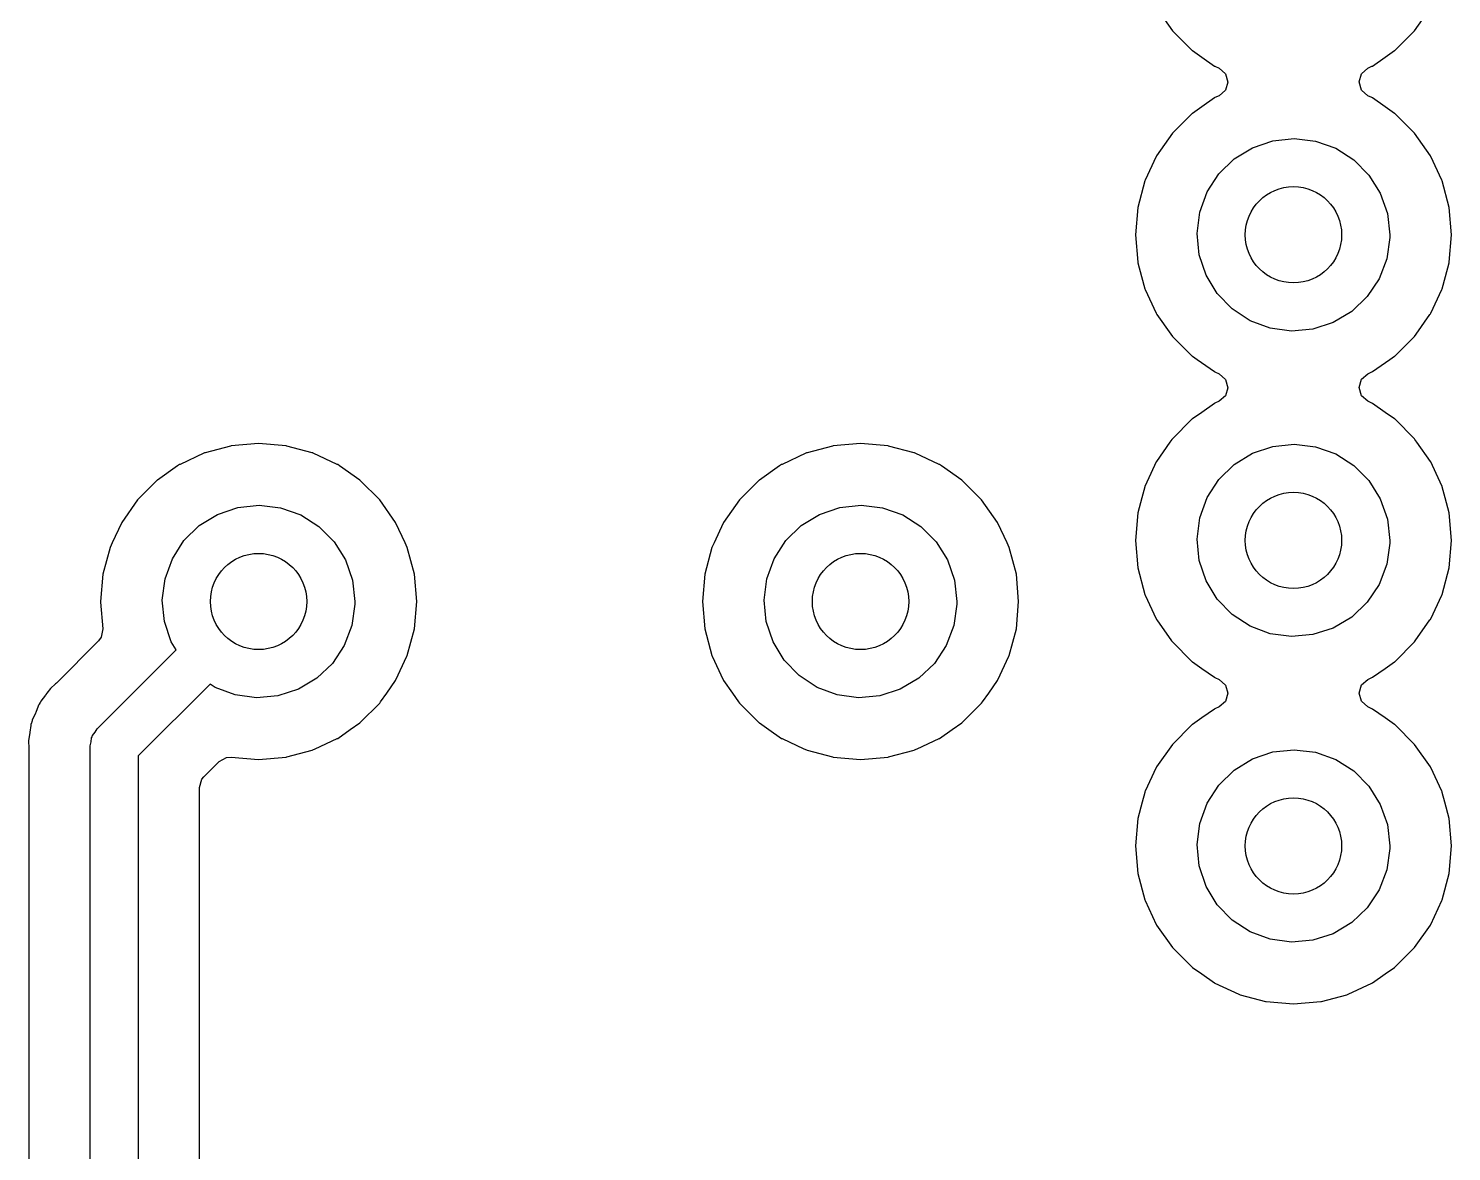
# Model space of a CAD drawing. Extents: x 83 to 134, y -229 to -45.
# Drawn here: x 94.86 to 106.68, y -102.11 to -92.77 of the extents above; entities that cross this region are included whole.
import ezdxf

# ---------------------------------------------------------------- set-up
doc = ezdxf.new("R2010")
doc.units = 0
doc.layers.add('BLACK', color=7, linetype='CONTINUOUS')

msp = doc.modelspace()

# ---------------------------------------------------------------- linework, layer by layer
at = {"layer": 'BLACK', "linetype": 'CONTINUOUS'}
for p, q in [((104.232, -92.6047), (104.364, -92.7923)), ((106.376, -92.7923), (106.508, -92.6047)), ((104.364, -92.7923), (104.526, -92.9542)), ((106.214, -92.9542), (106.376, -92.7923)), ((104.526, -92.9542), (104.53, -92.9574)), ((104.53, -92.9574), (104.53, -92.9574)), ((104.53, -92.9574), (104.608, -93.0121)), ((104.608, -93.0121), (104.713, -93.0855)), ((106.027, -93.0855), (106.132, -93.0121)), ((106.132, -93.0121), (106.21, -92.9574)), ((106.21, -92.9574), (106.214, -92.9542)), ((106.21, -92.9574), (106.21, -92.9574)), ((104.713, -93.0855), (104.718, -93.0878)), ((104.718, -93.0878), (104.718, -93.0878)), ((104.718, -93.0878), (104.752, -93.1038)), ((104.752, -93.1038), (104.806, -93.1507)), ((105.935, -93.149), (105.988, -93.1038)), ((105.988, -93.1038), (106.022, -93.0878)), ((106.022, -93.0878), (106.027, -93.0855)), ((106.022, -93.0878), (106.022, -93.0878)), ((104.825, -93.219), (104.805, -93.287)), ((104.806, -93.1507), (104.825, -93.219)), ((105.915, -93.217), (105.935, -93.149)), ((105.934, -93.2853), (105.915, -93.217)), ((104.713, -93.3505), (104.608, -93.4239)), ((104.718, -93.3482), (104.713, -93.3505)), ((104.752, -93.3322), (104.718, -93.3482)), ((104.718, -93.3482), (104.718, -93.3482)), ((104.805, -93.287), (104.752, -93.3322)), ((105.988, -93.3322), (105.934, -93.2853)), ((106.022, -93.3482), (105.988, -93.3322)), ((106.027, -93.3505), (106.022, -93.3482)), ((106.022, -93.3482), (106.022, -93.3482)), ((106.132, -93.4239), (106.027, -93.3505)), ((104.526, -93.4818), (104.364, -93.6437)), ((104.53, -93.4786), (104.526, -93.4818)), ((104.608, -93.4239), (104.53, -93.4786)), ((104.53, -93.4786), (104.53, -93.4786)), ((106.21, -93.4786), (106.132, -93.4239)), ((106.214, -93.4818), (106.21, -93.4786)), ((106.21, -93.4786), (106.21, -93.4786)), ((106.376, -93.6437), (106.214, -93.4818)), ((104.364, -93.6437), (104.232, -93.8313)), ((105.029, -93.7641), (105.198, -93.7067)), ((105.198, -93.7067), (105.376, -93.688)), ((105.376, -93.688), (105.553, -93.7091)), ((105.553, -93.7091), (105.721, -93.769)), ((106.508, -93.8313), (106.376, -93.6437)), ((104.23, -93.8362), (104.138, -94.0338)), ((104.232, -93.8313), (104.23, -93.8362)), ((104.23, -93.8362), (104.23, -93.8362)), ((104.877, -93.8576), (105.029, -93.7641)), ((105.721, -93.769), (105.871, -93.8645)), ((106.51, -93.8362), (106.508, -93.8313)), ((106.602, -94.0338), (106.51, -93.8362)), ((106.51, -93.8362), (106.51, -93.8362)), ((104.75, -93.9824), (104.877, -93.8576)), ((105.871, -93.8645), (105.997, -93.9911)), ((104.136, -94.0388), (104.076, -94.2599)), ((104.138, -94.0338), (104.136, -94.0388)), ((104.653, -94.1323), (104.75, -93.9824)), ((105.997, -93.9911), (106.091, -94.1423)), ((106.604, -94.0388), (106.602, -94.0338)), ((106.664, -94.2599), (106.604, -94.0388)), ((104.592, -94.2999), (104.653, -94.1323)), ((106.091, -94.1423), (106.15, -94.3108)), ((104.076, -94.2599), (104.057, -94.488)), ((104.57, -94.4768), (104.592, -94.2999)), ((106.15, -94.3108), (106.17, -94.488)), ((106.683, -94.488), (106.664, -94.2599)), ((104.057, -94.488), (104.076, -94.7161)), ((104.587, -94.6543), (104.57, -94.4768)), ((106.17, -94.5103), (106.145, -94.687)), ((106.17, -94.488), (106.17, -94.5103)), ((106.664, -94.7161), (106.683, -94.488)), ((104.644, -94.8236), (104.587, -94.6543)), ((104.076, -94.7161), (104.078, -94.7214)), ((104.078, -94.7214), (104.078, -94.7214)), ((104.078, -94.7214), (104.127, -94.9065)), ((106.145, -94.687), (106.082, -94.8537)), ((106.613, -94.9065), (106.662, -94.7214)), ((106.662, -94.7214), (106.664, -94.7161)), ((106.662, -94.7214), (106.662, -94.7214)), ((104.127, -94.9065), (104.136, -94.9372)), ((104.736, -94.9761), (104.644, -94.8236)), ((106.082, -94.8537), (105.983, -95.0022)), ((106.604, -94.9372), (106.613, -94.9065)), ((104.136, -94.9372), (104.138, -94.9422)), ((104.138, -94.9422), (104.138, -94.9422)), ((104.138, -94.9422), (104.23, -95.1398)), ((104.86, -95.1044), (104.736, -94.9761)), ((105.983, -95.0022), (105.854, -95.1252)), ((106.51, -95.1398), (106.602, -94.9422)), ((106.602, -94.9422), (106.604, -94.9372)), ((106.602, -94.9422), (106.602, -94.9422)), ((104.23, -95.1398), (104.23, -95.1398)), ((104.23, -95.1398), (104.232, -95.1447)), ((104.232, -95.1447), (104.236, -95.1493)), ((104.236, -95.1493), (104.351, -95.3142)), ((105.009, -95.2021), (104.86, -95.1044)), ((105.854, -95.1252), (105.7, -95.2165)), ((106.389, -95.3142), (106.504, -95.1493)), ((106.504, -95.1493), (106.508, -95.1447)), ((106.508, -95.1447), (106.51, -95.1398)), ((106.51, -95.1398), (106.51, -95.1398)), ((105.176, -95.2642), (105.009, -95.2021)), ((105.353, -95.2878), (105.176, -95.2642)), ((105.531, -95.2717), (105.353, -95.2878)), ((105.7, -95.2165), (105.531, -95.2717)), ((104.351, -95.3142), (104.364, -95.3323)), ((104.364, -95.3323), (104.526, -95.4942)), ((106.214, -95.4942), (106.376, -95.3323)), ((106.376, -95.3323), (106.389, -95.3142)), ((104.526, -95.4942), (104.53, -95.4974)), ((104.53, -95.4974), (104.53, -95.4974)), ((104.53, -95.4974), (104.569, -95.5247)), ((106.171, -95.5247), (106.21, -95.4974)), ((106.21, -95.4974), (106.214, -95.4942)), ((106.21, -95.4974), (106.21, -95.4974)), ((104.569, -95.5247), (104.713, -95.6255)), ((104.713, -95.6255), (104.718, -95.6278)), ((104.718, -95.6278), (104.718, -95.6278)), ((104.718, -95.6278), (104.752, -95.6438)), ((105.988, -95.6438), (106.022, -95.6278)), ((106.022, -95.6278), (106.027, -95.6255)), ((106.022, -95.6278), (106.022, -95.6278)), ((106.027, -95.6255), (106.171, -95.5247)), ((104.752, -95.6438), (104.806, -95.6907)), ((104.806, -95.6907), (104.825, -95.759)), ((105.915, -95.757), (105.935, -95.689)), ((105.935, -95.689), (105.988, -95.6438)), ((104.805, -95.827), (104.752, -95.8722)), ((104.825, -95.759), (104.805, -95.827)), ((105.934, -95.8253), (105.915, -95.757)), ((105.988, -95.8722), (105.934, -95.8253)), ((104.608, -95.9639), (104.53, -96.0186)), ((104.713, -95.8905), (104.608, -95.9639)), ((104.718, -95.8882), (104.713, -95.8905)), ((104.752, -95.8722), (104.718, -95.8882)), ((104.718, -95.8882), (104.718, -95.8882)), ((106.022, -95.8882), (105.988, -95.8722)), ((106.027, -95.8905), (106.022, -95.8882)), ((106.022, -95.8882), (106.022, -95.8882)), ((106.132, -95.9639), (106.027, -95.8905)), ((106.21, -96.0186), (106.132, -95.9639)), ((104.526, -96.0218), (104.364, -96.1837)), ((104.53, -96.0186), (104.526, -96.0218)), ((104.53, -96.0186), (104.53, -96.0186)), ((106.214, -96.0218), (106.21, -96.0186)), ((106.21, -96.0186), (106.21, -96.0186)), ((106.376, -96.1837), (106.214, -96.0218)), ((104.344, -96.2121), (104.232, -96.3713)), ((104.361, -96.1882), (104.344, -96.2121)), ((104.364, -96.1837), (104.361, -96.1882)), ((104.361, -96.1882), (104.361, -96.1882)), ((106.379, -96.1882), (106.376, -96.1837)), ((106.396, -96.2121), (106.379, -96.1882)), ((106.379, -96.1882), (106.379, -96.1882)), ((106.508, -96.3713), (106.396, -96.2121)), ((96.3198, -96.304), (96.1222, -96.3962)), ((96.3248, -96.3017), (96.3198, -96.304)), ((96.3198, -96.304), (96.3198, -96.304)), ((96.3301, -96.3003), (96.3248, -96.3017)), ((96.5406, -96.2439), (96.3301, -96.3003)), ((96.3301, -96.3003), (96.3301, -96.3003)), ((96.5459, -96.2425), (96.5406, -96.2439)), ((96.5406, -96.2439), (96.5406, -96.2439)), ((96.774, -96.2225), (96.5459, -96.2425)), ((97.0021, -96.2425), (96.774, -96.2225)), ((97.0074, -96.2439), (97.0021, -96.2425)), ((97.2179, -96.3003), (97.0074, -96.2439)), ((97.0074, -96.2439), (97.0074, -96.2439)), ((97.2232, -96.3017), (97.2179, -96.3003)), ((97.2179, -96.3003), (97.2179, -96.3003)), ((97.2282, -96.304), (97.2232, -96.3017)), ((97.4258, -96.3962), (97.2282, -96.304)), ((97.2282, -96.304), (97.2282, -96.304)), ((101.32, -96.304), (101.122, -96.3962)), ((101.325, -96.3017), (101.32, -96.304)), ((101.32, -96.304), (101.32, -96.304)), ((101.33, -96.3003), (101.325, -96.3017)), ((101.541, -96.2439), (101.33, -96.3003)), ((101.33, -96.3003), (101.33, -96.3003)), ((101.546, -96.2425), (101.541, -96.2439)), ((101.541, -96.2439), (101.541, -96.2439)), ((101.774, -96.2225), (101.546, -96.2425)), ((102.002, -96.2425), (101.774, -96.2225)), ((102.007, -96.2439), (102.002, -96.2425)), ((102.218, -96.3003), (102.007, -96.2439)), ((102.007, -96.2439), (102.007, -96.2439)), ((102.223, -96.3017), (102.218, -96.3003)), ((102.218, -96.3003), (102.218, -96.3003)), ((102.228, -96.304), (102.223, -96.3017)), ((102.426, -96.3962), (102.228, -96.304)), ((102.228, -96.304), (102.228, -96.304)), ((104.877, -96.3976), (105.029, -96.3041)), ((105.029, -96.3041), (105.198, -96.2467)), ((105.198, -96.2467), (105.376, -96.228)), ((105.376, -96.228), (105.553, -96.2491)), ((105.553, -96.2491), (105.721, -96.309)), ((105.721, -96.309), (105.871, -96.4045)), ((96.1015, -96.4095), (95.9342, -96.5266)), ((96.1173, -96.3985), (96.1015, -96.4095)), ((96.1222, -96.3962), (96.1173, -96.3985)), ((96.1222, -96.3962), (96.1222, -96.3962)), ((97.4307, -96.3985), (97.4258, -96.3962)), ((97.4258, -96.3962), (97.4258, -96.3962)), ((97.4465, -96.4095), (97.4307, -96.3985)), ((97.6138, -96.5266), (97.4465, -96.4095)), ((101.101, -96.4095), (100.934, -96.5266)), ((101.117, -96.3985), (101.101, -96.4095)), ((101.122, -96.3962), (101.117, -96.3985)), ((101.122, -96.3962), (101.122, -96.3962)), ((102.431, -96.3985), (102.426, -96.3962)), ((102.426, -96.3962), (102.426, -96.3962)), ((102.447, -96.4095), (102.431, -96.3985)), ((102.614, -96.5266), (102.447, -96.4095)), ((104.23, -96.3762), (104.186, -96.471)), ((104.232, -96.3713), (104.23, -96.3762)), ((104.23, -96.3762), (104.23, -96.3762)), ((104.75, -96.5224), (104.877, -96.3976)), ((105.871, -96.4045), (105.997, -96.5311)), ((106.51, -96.3762), (106.508, -96.3713)), ((106.554, -96.471), (106.51, -96.3762)), ((106.51, -96.3762), (106.51, -96.3762)), ((95.9297, -96.5298), (95.7678, -96.6917)), ((95.9342, -96.5266), (95.9297, -96.5298)), ((95.9342, -96.5266), (95.9342, -96.5266)), ((97.6183, -96.5298), (97.6138, -96.5266)), ((97.6138, -96.5266), (97.6138, -96.5266)), ((97.7802, -96.6917), (97.6183, -96.5298)), ((100.93, -96.5298), (100.768, -96.6917)), ((100.934, -96.5266), (100.93, -96.5298)), ((100.934, -96.5266), (100.934, -96.5266)), ((102.618, -96.5298), (102.614, -96.5266)), ((102.614, -96.5266), (102.614, -96.5266)), ((102.78, -96.6917), (102.618, -96.5298)), ((104.186, -96.471), (104.136, -96.5788)), ((104.653, -96.6723), (104.75, -96.5224)), ((105.997, -96.5311), (106.091, -96.6823)), ((106.604, -96.5788), (106.554, -96.471)), ((95.7678, -96.6917), (95.6365, -96.8793)), ((97.9115, -96.8793), (97.7802, -96.6917)), ((100.768, -96.6917), (100.636, -96.8793)), ((102.912, -96.8793), (102.78, -96.6917)), ((104.11, -96.6757), (104.076, -96.7999)), ((104.134, -96.5841), (104.11, -96.6757)), ((104.136, -96.5788), (104.134, -96.5841)), ((104.134, -96.5841), (104.134, -96.5841)), ((104.592, -96.8399), (104.653, -96.6723)), ((106.091, -96.6823), (106.15, -96.8508)), ((106.606, -96.5841), (106.604, -96.5788)), ((106.63, -96.6757), (106.606, -96.5841)), ((106.606, -96.5841), (106.606, -96.5841)), ((106.664, -96.7999), (106.63, -96.6757)), ((96.2815, -96.9056), (96.4334, -96.8121)), ((96.4334, -96.8121), (96.6022, -96.7547)), ((96.6022, -96.7547), (96.7796, -96.736)), ((96.7796, -96.736), (96.9567, -96.7571)), ((96.9567, -96.7571), (97.1247, -96.817)), ((101.281, -96.9056), (101.433, -96.8121)), ((101.433, -96.8121), (101.602, -96.7547)), ((101.602, -96.7547), (101.78, -96.736)), ((101.78, -96.736), (101.957, -96.7571)), ((101.957, -96.7571), (102.125, -96.817)), ((104.076, -96.7999), (104.057, -97.028)), ((106.683, -97.028), (106.664, -96.7999)), ((95.6342, -96.8842), (95.557, -97.0496)), ((95.6365, -96.8793), (95.6342, -96.8842)), ((95.6342, -96.8842), (95.6342, -96.8842)), ((96.154, -97.0304), (96.2815, -96.9056)), ((97.1247, -96.817), (97.2753, -96.9125)), ((97.2753, -96.9125), (97.401, -97.0391)), ((97.9138, -96.8842), (97.9115, -96.8793)), ((97.991, -97.0496), (97.9138, -96.8842)), ((97.9138, -96.8842), (97.9138, -96.8842)), ((100.634, -96.8842), (100.557, -97.0496)), ((100.636, -96.8793), (100.634, -96.8842)), ((100.634, -96.8842), (100.634, -96.8842)), ((101.154, -97.0304), (101.281, -96.9056)), ((102.125, -96.817), (102.275, -96.9125)), ((102.275, -96.9125), (102.401, -97.0391)), ((102.914, -96.8842), (102.912, -96.8793)), ((102.991, -97.0496), (102.914, -96.8842)), ((102.914, -96.8842), (102.914, -96.8842)), ((104.57, -97.0168), (104.592, -96.8399)), ((106.15, -96.8508), (106.17, -97.028)), ((96.0574, -97.1803), (96.154, -97.0304)), ((97.401, -97.0391), (97.4955, -97.1903)), ((101.057, -97.1803), (101.154, -97.0304)), ((102.401, -97.0391), (102.495, -97.1903)), ((104.057, -97.028), (104.076, -97.2561)), ((104.587, -97.1943), (104.57, -97.0168)), ((106.17, -97.028), (106.17, -97.0503)), ((106.664, -97.2561), (106.683, -97.028)), ((95.5397, -97.0868), (95.4805, -97.3079)), ((95.557, -97.0496), (95.5397, -97.0868)), ((98.0083, -97.0868), (97.991, -97.0496)), ((98.0675, -97.3079), (98.0083, -97.0868)), ((100.54, -97.0868), (100.48, -97.3079)), ((100.557, -97.0496), (100.54, -97.0868)), ((103.008, -97.0868), (102.991, -97.0496)), ((103.068, -97.3079), (103.008, -97.0868)), ((106.17, -97.0503), (106.145, -97.227)), ((95.9964, -97.3479), (96.0574, -97.1803)), ((97.4955, -97.1903), (97.5541, -97.3588)), ((100.996, -97.3479), (101.057, -97.1803)), ((102.495, -97.1903), (102.554, -97.3588)), ((104.076, -97.2561), (104.136, -97.4772)), ((104.644, -97.3636), (104.587, -97.1943)), ((106.145, -97.227), (106.082, -97.3937)), ((106.604, -97.4772), (106.664, -97.2561)), ((95.4805, -97.3079), (95.4605, -97.536)), ((95.9741, -97.5248), (95.9964, -97.3479)), ((97.5541, -97.3588), (97.574, -97.536)), ((98.0875, -97.536), (98.0675, -97.3079)), ((100.48, -97.3079), (100.461, -97.536)), ((100.974, -97.5248), (100.996, -97.3479)), ((102.554, -97.3588), (102.574, -97.536)), ((103.087, -97.536), (103.068, -97.3079)), ((104.736, -97.5161), (104.644, -97.3636)), ((106.082, -97.3937), (105.983, -97.5422)), ((104.136, -97.4772), (104.138, -97.4822)), ((104.138, -97.4822), (104.138, -97.4822)), ((104.138, -97.4822), (104.23, -97.6798)), ((104.86, -97.6444), (104.736, -97.5161)), ((106.51, -97.6798), (106.602, -97.4822)), ((106.602, -97.4822), (106.604, -97.4772)), ((106.602, -97.4822), (106.602, -97.4822)), ((95.4605, -97.536), (95.461, -97.5415)), ((95.461, -97.5415), (95.4804, -97.7639)), ((95.9915, -97.7023), (95.9741, -97.5248)), ((97.5737, -97.5583), (97.5489, -97.735)), ((97.574, -97.536), (97.5737, -97.5583)), ((98.0675, -97.7641), (98.0875, -97.536)), ((100.461, -97.536), (100.48, -97.7641)), ((100.991, -97.7023), (100.974, -97.5248)), ((102.574, -97.5583), (102.549, -97.735)), ((102.574, -97.536), (102.574, -97.5583)), ((103.068, -97.7641), (103.087, -97.536)), ((105.983, -97.5422), (105.854, -97.6652)), ((96.0478, -97.8716), (95.9915, -97.7023)), ((97.5489, -97.735), (97.4855, -97.9017)), ((101.048, -97.8716), (100.991, -97.7023)), ((102.549, -97.735), (102.486, -97.9017)), ((104.23, -97.6798), (104.23, -97.6798)), ((104.23, -97.6798), (104.232, -97.6847)), ((104.232, -97.6847), (104.236, -97.6893)), ((104.236, -97.6893), (104.358, -97.864)), ((105.009, -97.7421), (104.86, -97.6444)), ((105.176, -97.8042), (105.009, -97.7421)), ((105.7, -97.7565), (105.531, -97.8117)), ((105.854, -97.6652), (105.7, -97.7565)), ((106.382, -97.864), (106.504, -97.6893)), ((106.504, -97.6893), (106.508, -97.6847)), ((106.508, -97.6847), (106.51, -97.6798)), ((106.51, -97.6798), (106.51, -97.6798)), ((95.444, -97.864), (95.094, -98.2141)), ((95.4665, -97.8335), (95.444, -97.864)), ((95.4804, -97.7639), (95.4665, -97.8335)), ((96.0884, -97.9387), (96.0478, -97.8716)), ((98.0083, -97.9852), (98.0675, -97.7641)), ((100.48, -97.7641), (100.54, -97.9852)), ((101.14, -98.0241), (101.048, -97.8716)), ((103.008, -97.9852), (103.068, -97.7641)), ((104.358, -97.864), (104.364, -97.8723)), ((104.364, -97.8723), (104.526, -98.0342)), ((105.353, -97.8278), (105.176, -97.8042)), ((105.531, -97.8117), (105.353, -97.8278)), ((106.214, -98.0342), (106.376, -97.8723)), ((106.376, -97.8723), (106.382, -97.864)), ((95.4331, -98.5941), (96.0884, -97.9387)), ((97.4855, -97.9017), (97.3868, -98.0502)), ((97.9138, -98.1878), (98.006, -97.9902)), ((98.006, -97.9902), (98.0083, -97.9852)), ((98.006, -97.9902), (98.006, -97.9902)), ((100.54, -97.9852), (100.542, -97.9902)), ((100.542, -97.9902), (100.542, -97.9902)), ((100.542, -97.9902), (100.634, -98.1878)), ((102.486, -97.9017), (102.387, -98.0502)), ((102.914, -98.1878), (103.006, -97.9902)), ((103.006, -97.9902), (103.008, -97.9852)), ((103.006, -97.9902), (103.006, -97.9902)), ((97.3868, -98.0502), (97.2577, -98.1732)), ((101.264, -98.1524), (101.14, -98.0241)), ((102.387, -98.0502), (102.258, -98.1732)), ((104.526, -98.0342), (104.53, -98.0374)), ((104.53, -98.0374), (104.53, -98.0374)), ((104.53, -98.0374), (104.608, -98.0921)), ((104.608, -98.0921), (104.713, -98.1655)), ((106.027, -98.1655), (106.132, -98.0921)), ((106.132, -98.0921), (106.21, -98.0374)), ((106.21, -98.0374), (106.214, -98.0342)), ((106.21, -98.0374), (106.21, -98.0374)), ((95.0877, -98.2199), (95.0441, -98.2579)), ((95.094, -98.2141), (95.0877, -98.2199)), ((96.3707, -98.2222), (95.7745, -98.8184)), ((96.4133, -98.2501), (96.3707, -98.2222)), ((97.2577, -98.1732), (97.1045, -98.2645)), ((97.8385, -98.297), (97.9115, -98.1927)), ((97.9115, -98.1927), (97.9138, -98.1878)), ((97.9138, -98.1878), (97.9138, -98.1878)), ((100.634, -98.1878), (100.634, -98.1878)), ((100.634, -98.1878), (100.636, -98.1927)), ((100.636, -98.1927), (100.709, -98.297)), ((101.413, -98.2501), (101.264, -98.1524)), ((102.258, -98.1732), (102.104, -98.2645)), ((102.839, -98.297), (102.912, -98.1927)), ((102.912, -98.1927), (102.914, -98.1878)), ((102.914, -98.1878), (102.914, -98.1878)), ((104.713, -98.1655), (104.718, -98.1678)), ((104.718, -98.1678), (104.718, -98.1678)), ((104.718, -98.1678), (104.752, -98.1838)), ((104.752, -98.1838), (104.806, -98.2307)), ((104.806, -98.2307), (104.825, -98.299)), ((105.915, -98.297), (105.935, -98.229)), ((105.935, -98.229), (105.988, -98.1838)), ((105.988, -98.1838), (106.022, -98.1678)), ((106.022, -98.1678), (106.027, -98.1655)), ((106.022, -98.1678), (106.022, -98.1678)), ((95.0034, -98.3155), (94.964, -98.3658)), ((95.0074, -98.3102), (95.0034, -98.3155)), ((95.016, -98.298), (95.0074, -98.3102)), ((95.0441, -98.2579), (95.016, -98.298)), ((96.5805, -98.3122), (96.4133, -98.2501)), ((96.7572, -98.3358), (96.5805, -98.3122)), ((96.9349, -98.3197), (96.7572, -98.3358)), ((97.1045, -98.2645), (96.9349, -98.3197)), ((97.7873, -98.3702), (97.8385, -98.297)), ((100.709, -98.297), (100.761, -98.3702)), ((101.58, -98.3122), (101.413, -98.2501)), ((101.757, -98.3358), (101.58, -98.3122)), ((101.935, -98.3197), (101.757, -98.3358)), ((102.104, -98.2645), (101.935, -98.3197)), ((102.787, -98.3702), (102.839, -98.297)), ((104.825, -98.299), (104.805, -98.367)), ((105.934, -98.3653), (105.915, -98.297)), ((94.9197, -98.4639), (94.8934, -98.5221)), ((94.9223, -98.4578), (94.9197, -98.4639)), ((94.9427, -98.4053), (94.9223, -98.4578)), ((94.9455, -98.3982), (94.9427, -98.4053)), ((94.9427, -98.4053), (94.9427, -98.4053)), ((94.9499, -98.392), (94.9455, -98.3982)), ((94.9511, -98.3897), (94.9499, -98.392)), ((94.9595, -98.375), (94.9511, -98.3897)), ((94.9609, -98.3727), (94.9595, -98.375)), ((94.964, -98.3658), (94.9609, -98.3727)), ((97.6183, -98.5422), (97.7802, -98.3803)), ((97.7802, -98.3803), (97.7873, -98.3702)), ((100.761, -98.3702), (100.768, -98.3803)), ((100.768, -98.3803), (100.93, -98.5422)), ((102.618, -98.5422), (102.78, -98.3803)), ((102.78, -98.3803), (102.787, -98.3702)), ((104.713, -98.4305), (104.608, -98.5039)), ((104.718, -98.4282), (104.713, -98.4305)), ((104.752, -98.4122), (104.718, -98.4282)), ((104.718, -98.4282), (104.718, -98.4282)), ((104.805, -98.367), (104.752, -98.4122)), ((105.988, -98.4122), (105.934, -98.3653)), ((106.022, -98.4282), (105.988, -98.4122)), ((106.027, -98.4305), (106.022, -98.4282)), ((106.022, -98.4282), (106.022, -98.4282)), ((106.132, -98.5039), (106.027, -98.4305)), ((94.8822, -98.5656), (94.8749, -98.6214)), ((94.8832, -98.558), (94.8822, -98.5656)), ((94.8822, -98.5656), (94.8822, -98.5656)), ((94.886, -98.5509), (94.8832, -98.558)), ((94.8866, -98.5484), (94.886, -98.5509)), ((94.8913, -98.5321), (94.8866, -98.5484)), ((94.8921, -98.5296), (94.8913, -98.5321)), ((94.8934, -98.5221), (94.8921, -98.5296)), ((97.5356, -98.6001), (97.6138, -98.5454)), ((97.6138, -98.5454), (97.6183, -98.5422)), ((97.6138, -98.5454), (97.6138, -98.5454)), ((100.93, -98.5422), (100.934, -98.5454)), ((100.934, -98.5454), (100.934, -98.5454)), ((100.934, -98.5454), (101.012, -98.6001)), ((102.536, -98.6001), (102.614, -98.5454)), ((102.614, -98.5454), (102.618, -98.5422)), ((102.614, -98.5454), (102.614, -98.5454)), ((104.526, -98.5618), (104.364, -98.7237)), ((104.53, -98.5586), (104.526, -98.5618)), ((104.608, -98.5039), (104.53, -98.5586)), ((104.53, -98.5586), (104.53, -98.5586)), ((106.21, -98.5586), (106.132, -98.5039)), ((106.214, -98.5618), (106.21, -98.5586)), ((106.21, -98.5586), (106.21, -98.5586)), ((106.376, -98.7237), (106.214, -98.5618)), ((94.8738, -98.6279), (94.8622, -98.6907)), ((94.8622, -98.6907), (94.8626, -98.6983)), ((94.8626, -98.6983), (94.8626, -98.6983)), ((94.8626, -98.6983), (94.8658, -98.7529)), ((94.8749, -98.6214), (94.8738, -98.6279)), ((95.3745, -98.7352), (95.382, -98.7026)), ((95.382, -98.7026), (95.3857, -98.6694)), ((95.3857, -98.6694), (95.3918, -98.6597)), ((95.3918, -98.6597), (95.3944, -98.6485)), ((95.3944, -98.6485), (95.4153, -98.6224)), ((95.4153, -98.6224), (95.4331, -98.5941)), ((97.245, -98.7602), (97.4258, -98.6758)), ((97.4258, -98.6758), (97.4307, -98.6735)), ((97.4258, -98.6758), (97.4258, -98.6758)), ((97.4307, -98.6735), (97.5356, -98.6001)), ((101.012, -98.6001), (101.117, -98.6735)), ((101.117, -98.6735), (101.122, -98.6758)), ((101.122, -98.6758), (101.122, -98.6758)), ((101.122, -98.6758), (101.303, -98.7602)), ((102.245, -98.7602), (102.426, -98.6758)), ((102.426, -98.6758), (102.431, -98.6735)), ((102.426, -98.6758), (102.426, -98.6758)), ((102.431, -98.6735), (102.536, -98.6001)), ((94.8658, -98.7529), (94.866, -98.7602)), ((94.866, -98.7602), (94.866, -113.961)), ((95.3745, -113.989), (95.3745, -98.7352)), ((95.7745, -98.8184), (95.7745, -113.907)), ((97.0074, -98.8281), (97.2179, -98.7717)), ((97.2179, -98.7717), (97.2232, -98.7703)), ((97.2179, -98.7717), (97.2179, -98.7717)), ((97.2232, -98.7703), (97.245, -98.7602)), ((101.303, -98.7602), (101.325, -98.7703)), ((101.325, -98.7703), (101.33, -98.7717)), ((101.33, -98.7717), (101.33, -98.7717)), ((101.33, -98.7717), (101.541, -98.8281)), ((102.007, -98.8281), (102.218, -98.7717)), ((102.218, -98.7717), (102.223, -98.7703)), ((102.218, -98.7717), (102.218, -98.7717)), ((102.223, -98.7703), (102.245, -98.7602)), ((104.364, -98.7237), (104.232, -98.9113)), ((105.029, -98.8441), (105.198, -98.7867)), ((105.198, -98.7867), (105.376, -98.768)), ((105.376, -98.768), (105.553, -98.7891)), ((105.553, -98.7891), (105.721, -98.849)), ((106.508, -98.9113), (106.376, -98.7237)), ((96.3199, -98.9921), (96.446, -98.866)), ((96.446, -98.866), (96.5083, -98.832)), ((96.5083, -98.832), (96.5461, -98.8296)), ((96.5461, -98.8296), (96.774, -98.8495)), ((96.774, -98.8495), (97.0021, -98.8295)), ((97.0021, -98.8295), (97.0074, -98.8281)), ((97.0074, -98.8281), (97.0074, -98.8281)), ((101.541, -98.8281), (101.541, -98.8281)), ((101.541, -98.8281), (101.546, -98.8295)), ((101.546, -98.8295), (101.774, -98.8495)), ((101.774, -98.8495), (102.002, -98.8295)), ((102.002, -98.8295), (102.007, -98.8281)), ((102.007, -98.8281), (102.007, -98.8281)), ((104.23, -98.9162), (104.138, -99.1138)), ((104.232, -98.9113), (104.23, -98.9162)), ((104.23, -98.9162), (104.23, -98.9162)), ((104.75, -99.0624), (104.877, -98.9376)), ((104.877, -98.9376), (105.029, -98.8441)), ((105.721, -98.849), (105.871, -98.9445)), ((106.51, -98.9162), (106.508, -98.9113)), ((106.602, -99.1138), (106.51, -98.9162)), ((106.51, -98.9162), (106.51, -98.9162)), ((96.283, -99.0812), (96.303, -99.013)), ((96.303, -99.013), (96.3199, -98.9921)), ((105.871, -98.9445), (105.997, -99.0711)), ((96.283, -102.245), (96.283, -99.0812)), ((104.134, -99.1241), (104.113, -99.2049)), ((104.136, -99.1188), (104.134, -99.1241)), ((104.134, -99.1241), (104.134, -99.1241)), ((104.138, -99.1138), (104.136, -99.1188)), ((104.653, -99.2123), (104.75, -99.0624)), ((105.997, -99.0711), (106.091, -99.2223)), ((106.604, -99.1188), (106.602, -99.1138)), ((106.606, -99.1241), (106.604, -99.1188)), ((106.627, -99.2049), (106.606, -99.1241)), ((106.606, -99.1241), (106.606, -99.1241)), ((104.113, -99.2049), (104.076, -99.3399)), ((104.592, -99.3799), (104.653, -99.2123)), ((106.091, -99.2223), (106.15, -99.3908)), ((106.664, -99.3399), (106.627, -99.2049)), ((104.076, -99.3399), (104.057, -99.568)), ((104.57, -99.5568), (104.592, -99.3799)), ((106.15, -99.3908), (106.17, -99.568)), ((106.683, -99.568), (106.664, -99.3399)), ((104.057, -99.568), (104.076, -99.7961)), ((104.587, -99.7343), (104.57, -99.5568)), ((106.17, -99.5903), (106.145, -99.767)), ((106.17, -99.568), (106.17, -99.5903)), ((106.664, -99.7961), (106.683, -99.568)), ((104.644, -99.9036), (104.587, -99.7343)), ((106.145, -99.767), (106.082, -99.9337)), ((104.076, -99.7961), (104.136, -100.017)), ((106.604, -100.017), (106.664, -99.7961)), ((104.736, -100.056), (104.644, -99.9036)), ((106.082, -99.9337), (105.983, -100.082)), ((104.136, -100.017), (104.138, -100.022)), ((104.138, -100.022), (104.138, -100.022)), ((104.138, -100.022), (104.23, -100.22)), ((104.86, -100.184), (104.736, -100.056)), ((105.983, -100.082), (105.854, -100.205)), ((106.51, -100.22), (106.602, -100.022)), ((106.602, -100.022), (106.604, -100.017)), ((106.602, -100.022), (106.602, -100.022)), ((104.23, -100.22), (104.23, -100.22)), ((104.23, -100.22), (104.232, -100.225)), ((104.232, -100.225), (104.364, -100.412)), ((105.009, -100.282), (104.86, -100.184)), ((105.854, -100.205), (105.7, -100.297)), ((106.376, -100.412), (106.508, -100.225)), ((106.508, -100.225), (106.51, -100.22)), ((106.51, -100.22), (106.51, -100.22)), ((105.176, -100.344), (105.009, -100.282)), ((105.353, -100.368), (105.176, -100.344)), ((105.531, -100.352), (105.353, -100.368)), ((105.7, -100.297), (105.531, -100.352)), ((104.364, -100.412), (104.526, -100.574)), ((106.214, -100.574), (106.376, -100.412)), ((104.526, -100.574), (104.53, -100.577)), ((104.53, -100.577), (104.53, -100.577)), ((104.53, -100.577), (104.608, -100.632)), ((106.132, -100.632), (106.21, -100.577)), ((106.21, -100.577), (106.214, -100.574)), ((106.21, -100.577), (106.21, -100.577)), ((104.608, -100.632), (104.713, -100.706)), ((104.713, -100.706), (104.718, -100.708)), ((104.718, -100.708), (104.718, -100.708)), ((104.718, -100.708), (104.916, -100.8)), ((105.824, -100.8), (106.022, -100.708)), ((106.022, -100.708), (106.027, -100.706)), ((106.022, -100.708), (106.022, -100.708)), ((106.027, -100.706), (106.132, -100.632)), ((104.916, -100.8), (104.921, -100.802)), ((104.921, -100.802), (104.926, -100.804)), ((104.926, -100.804), (104.926, -100.804)), ((104.926, -100.804), (105.137, -100.86)), ((105.603, -100.86), (105.814, -100.804)), ((105.814, -100.804), (105.819, -100.802)), ((105.814, -100.804), (105.814, -100.804)), ((105.819, -100.802), (105.824, -100.8)), ((105.137, -100.86), (105.137, -100.86)), ((105.137, -100.86), (105.142, -100.862)), ((105.142, -100.862), (105.37, -100.881)), ((105.37, -100.881), (105.598, -100.862)), ((105.598, -100.862), (105.603, -100.86)), ((105.603, -100.86), (105.603, -100.86))]:
    msp.add_line(p, q, dxfattribs=at)
at = {"layer": 'BLACK'}
for centre in [(105.37, -94.488), (105.37, -97.028), (96.774, -97.536), (101.774, -97.536), (105.37, -99.568)]:
    msp.add_circle(centre, 0.4, dxfattribs=at)

doc.saveas('drawing.dxf')
